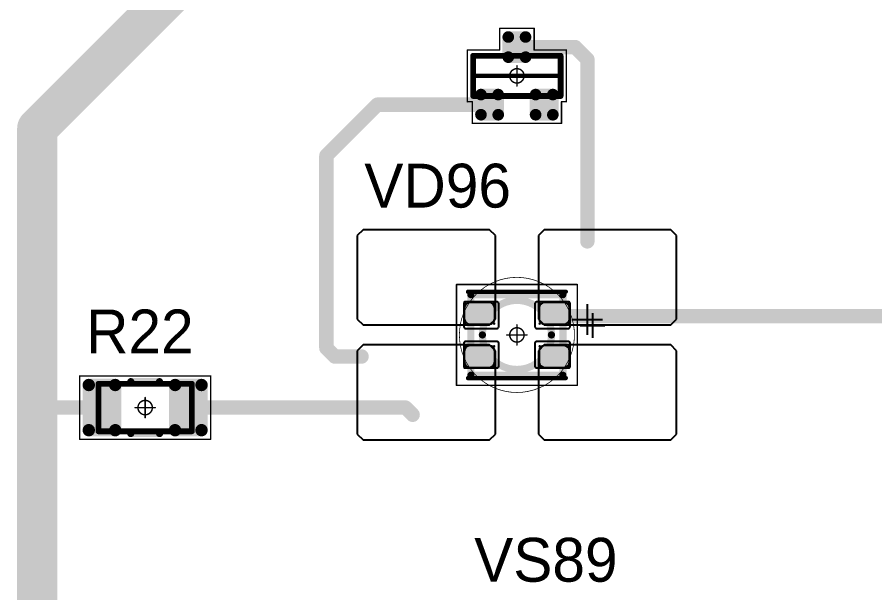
# Model space of a CAD drawing. Header units: millimetres. Extents: x 0 to 400, y 0 to 511.
# Drawn here: x 162.62 to 192.44, y 352.54 to 372.54 of the extents above; entities that cross this region are included whole.
import ezdxf

# ---------------------------------------------------------------- set-up
doc = ezdxf.new("R2010")
doc.units = ezdxf.units.MM
for name, color, linetype in [('Mechanical13', 56, 'Continuous'), ('Mechanical15', 56, 'Continuous'), ('Mechanical2', 216, 'Continuous'), ('TopLayer', 1, 'Continuous'), ('TopOverlay', 2, 'Continuous'), ('TopPaste', 8, 'Continuous'), ('TopSolder', 216, 'Continuous')]:
    doc.layers.add(name, color=color, linetype=linetype)

# ---------------------------------------------------------------- blocks, each defined once
blk = doc.blocks.new('SOT23_501')
at = {"layer": 'Mechanical13', "const_width": 0.2}
for points in [[(-0.7, 1.52), (0.7, 1.52)], [(-0.7, 1.52), (-0.7, -1.52)], [(0.7, 1.52), (0.7, -1.52)], [(-0.7, -1.52), (0.7, -1.52)]]:
    blk.add_lwpolyline(points, dxfattribs=at)
at = {"layer": 'Mechanical13', "const_width": 0.1}
for points in [[(-0.75, 1.52, 1), (-0.65, 1.52, 1)], [(-0.75, 1.52, 1), (-0.65, 1.52, 1)], [(0.65, 1.52, 1), (0.75, 1.52, 1)], [(0.65, 1.52, 1), (0.75, 1.52, 1)], [(-0.75, -1.52, 1), (-0.65, -1.52, 1)], [(-0.75, -1.52, 1), (-0.65, -1.52, 1)], [(0.65, -1.52, 1), (0.75, -1.52, 1)], [(0.65, -1.52, 1), (0.75, -1.52, 1)]]:
    blk.add_lwpolyline(points, format="xyb", close=True, dxfattribs=at)
at = {"layer": 'Mechanical15', "const_width": 0.05}
for points in [[(-1.65, 1.55), (-1.65, -1.55)], [(-1.65, 1.55), (-0.9, 1.55)], [(-0.9, 1.72), (-0.9, 1.55)], [(-0.9, 1.72), (0.9, 1.72)], [(0.9, 1.72), (0.9, 0.6)], [(0.9, 0.6), (1.65, 0.6)], [(1.65, 0.6), (1.65, -0.6)], [(0, 0.35), (0, -0.35)], [(-0.35, 0), (0.35, 0)], [(0.9, -0.6), (1.65, -0.6)], [(0.9, -0.6), (0.9, -1.72)], [(-1.65, -1.55), (-0.9, -1.55)], [(-0.9, -1.55), (-0.9, -1.72)], [(-0.9, -1.72), (0.9, -1.72)]]:
    blk.add_lwpolyline(points, dxfattribs=at)
at = {"layer": 'Mechanical15'}
for points, const_width in [([(-1.662, 1.55, 1), (-1.637, 1.55, 1)], 0.025), ([(-1.662, 1.55, 1), (-1.637, 1.55, 1)], 0.025), ([(-0.913, 1.72, 1), (-0.888, 1.72, 1)], 0.025), ([(-0.913, 1.72, 1), (-0.888, 1.72, 1)], 0.025), ([(-0.913, 1.55, 1), (-0.888, 1.55, 1)], 0.025), ([(-0.913, 1.55, 1), (-0.888, 1.55, 1)], 0.025), ([(0.888, 1.72, 1), (0.913, 1.72, 1)], 0.025), ([(0.888, 1.72, 1), (0.913, 1.72, 1)], 0.025), ([(0.888, 0.6, 1), (0.913, 0.6, 1)], 0.025), ([(0.888, 0.6, 1), (0.913, 0.6, 1)], 0.025), ([(1.637, 0.6, 1), (1.662, 0.6, 1)], 0.025), ([(1.637, 0.6, 1), (1.662, 0.6, 1)], 0.025), ([(-0.012, 0.35, 1), (0.012, 0.35, 1)], 0.025), ([(-0.362, 0, 1), (-0.337, 0, 1)], 0.025), ([(0.25, 0, 1), (-0.25, 0, 1)], 0.05), ([(-0.262, 0, 1), (-0.238, 0, 1)], 0.025), ([(0.238, 0, 1), (0.262, 0, 1)], 0.025), ([(0.337, 0, 1), (0.362, 0, 1)], 0.025), ([(-0.012, -0.35, 1), (0.012, -0.35, 1)], 0.025), ([(0.888, -0.6, 1), (0.913, -0.6, 1)], 0.025), ([(0.888, -0.6, 1), (0.913, -0.6, 1)], 0.025), ([(1.637, -0.6, 1), (1.662, -0.6, 1)], 0.025), ([(1.637, -0.6, 1), (1.662, -0.6, 1)], 0.025), ([(-1.662, -1.55, 1), (-1.637, -1.55, 1)], 0.025), ([(-1.662, -1.55, 1), (-1.637, -1.55, 1)], 0.025), ([(-0.913, -1.55, 1), (-0.888, -1.55, 1)], 0.025), ([(-0.913, -1.55, 1), (-0.888, -1.55, 1)], 0.025), ([(-0.913, -1.72, 1), (-0.888, -1.72, 1)], 0.025), ([(-0.913, -1.72, 1), (-0.888, -1.72, 1)], 0.025), ([(0.888, -1.72, 1), (0.913, -1.72, 1)], 0.025), ([(0.888, -1.72, 1), (0.913, -1.72, 1)], 0.025)]:
    blk.add_lwpolyline(points, format="xyb", close=True, dxfattribs=dict(at, const_width=const_width))
at = {"layer": 'TopLayer', "const_width": 0.1}
for points in [[(-1.4, 1.25, 1), (-1.3, 1.25, 1)], [(-0.7, 1.25, 1), (-0.6, 1.25, 1)], [(-1.4, 0.65, 1), (-1.3, 0.65, 1)], [(-0.7, 0.65, 1), (-0.6, 0.65, 1)], [(0.6, 0.3, 1), (0.7, 0.3, 1)], [(1.3, 0.3, 1), (1.4, 0.3, 1)], [(0.6, -0.3, 1), (0.7, -0.3, 1)], [(1.3, -0.3, 1), (1.4, -0.3, 1)], [(-1.4, -0.65, 1), (-1.3, -0.65, 1)], [(-0.7, -0.65, 1), (-0.6, -0.65, 1)], [(-1.4, -1.25, 1), (-1.3, -1.25, 1)], [(-0.7, -1.25, 1), (-0.6, -1.25, 1)]]:
    blk.add_lwpolyline(points, format="xyb", close=True, dxfattribs=at)
at = {"layer": 'TopLayer'}
for points in [[(-1.45, 1.25), (-1.45, 0.65), (-0.55, 1.25), (-0.55, 0.65)], [(-1.35, 1.35), (-1.35, 0.55), (-0.65, 1.35), (-0.65, 0.55)], [(0.55, 0.3), (0.55, -0.3), (1.45, 0.3), (1.45, -0.3)], [(0.65, 0.4), (0.65, -0.4), (1.35, 0.4), (1.35, -0.4)], [(-1.35, -0.55), (-1.35, -1.35), (-0.65, -0.55), (-0.65, -1.35)], [(-1.45, -0.65), (-1.45, -1.25), (-0.55, -0.65), (-0.55, -1.25)]]:
    blk.add_solid(points, dxfattribs=at)
at = {"layer": 'TopOverlay', "const_width": 0.15}
blk.add_lwpolyline([(0, 1.5), (0, -1.5)], dxfattribs=at)
at = {"layer": 'TopOverlay', "const_width": 0.075}
for points in [[(-0.038, 1.5, 1), (0.038, 1.5, 1)], [(-0.038, -1.5, 1), (0.038, -1.5, 1)]]:
    blk.add_lwpolyline(points, format="xyb", close=True, dxfattribs=at)
at = {"layer": 'TopPaste', "const_width": 0.075}
for points in [[(-1.387, 1.25, 1), (-1.313, 1.25, 1)], [(-0.687, 1.25, 1), (-0.613, 1.25, 1)], [(-1.387, 0.65, 1), (-1.313, 0.65, 1)], [(-0.687, 0.65, 1), (-0.613, 0.65, 1)], [(0.613, 0.3, 1), (0.687, 0.3, 1)], [(1.313, 0.3, 1), (1.387, 0.3, 1)], [(0.613, -0.3, 1), (0.687, -0.3, 1)], [(1.313, -0.3, 1), (1.387, -0.3, 1)], [(-1.387, -0.65, 1), (-1.313, -0.65, 1)], [(-0.687, -0.65, 1), (-0.613, -0.65, 1)], [(-1.387, -1.25, 1), (-1.313, -1.25, 1)], [(-0.687, -1.25, 1), (-0.613, -1.25, 1)]]:
    blk.add_lwpolyline(points, format="xyb", close=True, dxfattribs=at)
at = {"layer": 'TopPaste'}
for points in [[(-1.425, 1.25), (-1.425, 0.65), (-0.575, 1.25), (-0.575, 0.65)], [(-1.35, 1.325), (-1.35, 0.575), (-0.65, 1.325), (-0.65, 0.575)], [(0.575, 0.3), (0.575, -0.3), (1.425, 0.3), (1.425, -0.3)], [(0.65, 0.375), (0.65, -0.375), (1.35, 0.375), (1.35, -0.375)], [(-1.35, -0.575), (-1.35, -1.325), (-0.65, -0.575), (-0.65, -1.325)], [(-1.425, -0.65), (-1.425, -1.25), (-0.575, -0.65), (-0.575, -1.25)]]:
    blk.add_solid(points, dxfattribs=at)
at = {"layer": 'TopSolder', "const_width": 0.202}
for points in [[(-1.451, 1.25, 1), (-1.249, 1.25, 1)], [(-0.751, 1.25, 1), (-0.549, 1.25, 1)], [(-1.451, 0.65, 1), (-1.249, 0.65, 1)], [(-0.751, 0.65, 1), (-0.549, 0.65, 1)], [(0.549, 0.3, 1), (0.751, 0.3, 1)], [(1.249, 0.3, 1), (1.451, 0.3, 1)], [(0.549, -0.3, 1), (0.751, -0.3, 1)], [(1.249, -0.3, 1), (1.451, -0.3, 1)], [(-1.451, -0.65, 1), (-1.249, -0.65, 1)], [(-0.751, -0.65, 1), (-0.549, -0.65, 1)], [(-1.451, -1.25, 1), (-1.249, -1.25, 1)], [(-0.751, -1.25, 1), (-0.549, -1.25, 1)]]:
    blk.add_lwpolyline(points, format="xyb", close=True, dxfattribs=at)
at = {"layer": 'TopSolder'}
for points in [[(-1.552, 1.25), (-1.552, 0.65), (-0.448, 1.25), (-0.448, 0.65)], [(-1.35, 1.452), (-1.35, 0.448), (-0.65, 1.452), (-0.65, 0.448)], [(0.448, 0.3), (0.448, -0.3), (1.552, 0.3), (1.552, -0.3)], [(0.65, 0.502), (0.65, -0.502), (1.35, 0.502), (1.35, -0.502)], [(-1.35, -0.448), (-1.35, -1.452), (-0.65, -0.448), (-0.65, -1.452)], [(-1.552, -0.65), (-1.552, -1.25), (-0.448, -0.65), (-0.448, -1.25)]]:
    blk.add_solid(points, dxfattribs=at)
blk = doc.blocks.new('E65F_705')
at = {"layer": 'Mechanical13'}
for p, q in [((2.441, 1.071), (2.441, 0)), ((1.905, 0.536), (2.976, 0.536))]:
    blk.add_line(p, q, dxfattribs=at)
at = {"layer": 'Mechanical13', "const_width": 0.25}
for points in [[(-1.6, -1.4), (-1.6, 1.4)], [(-1.6, 1.4), (1.6, 1.4)], [(1.6, -1.4), (1.6, 1.4)], [(-1.6, -1.4), (1.6, -1.4)]]:
    blk.add_lwpolyline(points, dxfattribs=at)
at = {"layer": 'Mechanical13'}
for points, const_width in [([(-1.663, 1.4, 1), (-1.538, 1.4, 1)], 0.125), ([(-1.663, 1.4, 1), (-1.538, 1.4, 1)], 0.125), ([(1.537, 1.4, 1), (1.662, 1.4, 1)], 0.125), ([(1.537, 1.4, 1), (1.662, 1.4, 1)], 0.125), ([(1.2, 0, 1), (-1.2, 0, 1)], 0.25), ([(-1.263, 0, 1), (-1.138, 0, 1)], 0.125), ([(1.137, 0, 1), (1.262, 0, 1)], 0.125), ([(-1.663, -1.4, 1), (-1.538, -1.4, 1)], 0.125), ([(-1.663, -1.4, 1), (-1.538, -1.4, 1)], 0.125), ([(1.537, -1.4, 1), (1.662, -1.4, 1)], 0.125), ([(1.537, -1.4, 1), (1.662, -1.4, 1)], 0.125)]:
    blk.add_lwpolyline(points, format="xyb", close=True, dxfattribs=dict(at, const_width=const_width))
at = {"layer": 'Mechanical15', "const_width": 0.05}
for points in [[(-2.1, 1.75), (2.1, 1.75)], [(-2.1, -1.75), (-2.1, 1.75)], [(2.1, -1.75), (2.1, 1.75)], [(0, -0.35), (0, 0.35)], [(0, -0.35), (0, 0.35)], [(-0.35, 0), (0.35, 0)], [(-0.35, 0), (0.35, 0)], [(-2.1, -1.75), (2.1, -1.75)]]:
    blk.add_lwpolyline(points, dxfattribs=at)
at = {"layer": 'Mechanical15'}
for points, const_width in [([(-2.113, 1.75, 1), (-2.088, 1.75, 1)], 0.025), ([(-2.113, 1.75, 1), (-2.088, 1.75, 1)], 0.025), ([(2.087, 1.75, 1), (2.112, 1.75, 1)], 0.025), ([(2.087, 1.75, 1), (2.112, 1.75, 1)], 0.025), ([(-0.013, 0.35, 1), (0.012, 0.35, 1)], 0.025), ([(-0.013, 0.35, 1), (0.012, 0.35, 1)], 0.025), ([(-0.363, 0, 1), (-0.338, 0, 1)], 0.025), ([(-0.363, 0, 1), (-0.338, 0, 1)], 0.025), ([(0.25, 0, 1), (-0.25, 0, 1)], 0.05), ([(0.25, 0, 1), (-0.25, 0, 1)], 0.05), ([(-0.263, 0, 1), (-0.238, 0, 1)], 0.025), ([(-0.263, 0, 1), (-0.238, 0, 1)], 0.025), ([(0.237, 0, 1), (0.262, 0, 1)], 0.025), ([(0.237, 0, 1), (0.262, 0, 1)], 0.025), ([(0.337, 0, 1), (0.362, 0, 1)], 0.025), ([(0.337, 0, 1), (0.362, 0, 1)], 0.025), ([(-0.013, -0.35, 1), (0.012, -0.35, 1)], 0.025), ([(-0.013, -0.35, 1), (0.012, -0.35, 1)], 0.025), ([(-2.113, -1.75, 1), (-2.088, -1.75, 1)], 0.025), ([(-2.113, -1.75, 1), (-2.088, -1.75, 1)], 0.025), ([(2.087, -1.75, 1), (2.112, -1.75, 1)], 0.025), ([(2.087, -1.75, 1), (2.112, -1.75, 1)], 0.025)]:
    blk.add_lwpolyline(points, format="xyb", close=True, dxfattribs=dict(at, const_width=const_width))
at = {"layer": 'TopLayer'}
for p, q in [((-5.35, 3.65), (-5.55, 3.45)), ((-0.95, 3.65), (-5.35, 3.65)), ((-5.35, 3.65), (-5.35, 3.65)), ((-0.75, 3.45), (-0.95, 3.65)), ((0.95, 3.65), (0.75, 3.45)), ((5.35, 3.65), (0.95, 3.65)), ((0.95, 3.65), (0.95, 3.65)), ((5.55, 3.45), (5.35, 3.65)), ((-5.55, 3.45), (-5.55, 3.45)), ((-5.55, 3.45), (-5.55, 0.55)), ((-0.75, 0.55), (-0.75, 3.45)), ((0.75, 3.45), (0.75, 3.45)), ((0.75, 3.45), (0.75, 0.55)), ((5.55, 0.55), (5.55, 3.45)), ((-5.55, 0.55), (-5.35, 0.35)), ((-5.35, 0.35), (-0.95, 0.35)), ((-0.95, 0.35), (-0.75, 0.55)), ((0.75, 0.55), (0.95, 0.35)), ((0.95, 0.35), (5.35, 0.35)), ((5.35, 0.35), (5.55, 0.55)), ((-5.35, -0.35), (-5.55, -0.55)), ((-5.55, -0.55), (-5.55, -0.55)), ((-5.55, -0.55), (-5.55, -3.45)), ((-0.95, -0.35), (-5.35, -0.35)), ((-5.35, -0.35), (-5.35, -0.35)), ((-0.75, -0.55), (-0.95, -0.35)), ((-0.75, -3.45), (-0.75, -0.55)), ((0.95, -0.35), (0.75, -0.55)), ((0.75, -0.55), (0.75, -0.55)), ((0.75, -0.55), (0.75, -3.45)), ((5.35, -0.35), (0.95, -0.35)), ((0.95, -0.35), (0.95, -0.35)), ((5.55, -0.55), (5.35, -0.35)), ((5.55, -3.45), (5.55, -0.55)), ((-5.55, -3.45), (-5.35, -3.65)), ((-0.95, -3.65), (-0.75, -3.45)), ((0.75, -3.45), (0.95, -3.65)), ((5.35, -3.65), (5.55, -3.45)), ((-5.35, -3.65), (-0.95, -3.65)), ((0.95, -3.65), (5.35, -3.65))]:
    blk.add_line(p, q, dxfattribs=at)
at = {"layer": 'TopLayer', "const_width": 0.04}
for points in [[(-1.83, 1.11, 1), (-1.79, 1.11, 1)], [(-0.81, 1.11, 1), (-0.77, 1.11, 1)], [(0.77, 1.11, 1), (0.81, 1.11, 1)], [(1.79, 1.11, 1), (1.83, 1.11, 1)], [(-1.83, 0.39, 1), (-1.79, 0.39, 1)], [(-0.81, 0.39, 1), (-0.77, 0.39, 1)], [(0.77, 0.39, 1), (0.81, 0.39, 1)], [(1.79, 0.39, 1), (1.83, 0.39, 1)], [(-1.83, -0.39, 1), (-1.79, -0.39, 1)], [(-0.81, -0.39, 1), (-0.77, -0.39, 1)], [(0.77, -0.39, 1), (0.81, -0.39, 1)], [(1.79, -0.39, 1), (1.83, -0.39, 1)], [(-1.83, -1.11, 1), (-1.79, -1.11, 1)], [(-0.81, -1.11, 1), (-0.77, -1.11, 1)], [(0.77, -1.11, 1), (0.81, -1.11, 1)], [(1.79, -1.11, 1), (1.83, -1.11, 1)]]:
    blk.add_lwpolyline(points, format="xyb", close=True, dxfattribs=at)
at = {"layer": 'TopLayer'}
for points in [[(-1.85, 1.11), (-1.85, 0.39), (-0.75, 1.11), (-0.75, 0.39)], [(-1.81, 1.15), (-1.81, 0.35), (-0.79, 1.15), (-0.79, 0.35)], [(0.75, 1.11), (0.75, 0.39), (1.85, 1.11), (1.85, 0.39)], [(0.79, 1.15), (0.79, 0.35), (1.81, 1.15), (1.81, 0.35)], [(-1.85, -0.39), (-1.85, -1.11), (-0.75, -0.39), (-0.75, -1.11)], [(-1.81, -0.35), (-1.81, -1.15), (-0.79, -0.35), (-0.79, -1.15)], [(0.75, -0.39), (0.75, -1.11), (1.85, -0.39), (1.85, -1.11)], [(0.79, -0.35), (0.79, -1.15), (1.81, -0.35), (1.81, -1.15)]]:
    blk.add_solid(points, dxfattribs=at)
at = {"layer": 'TopOverlay'}
for p, q in [((2.628, 0.757), (2.628, -0.1)), ((2.2, 0.328), (3.057, 0.328))]:
    blk.add_line(p, q, dxfattribs=at)
at = {"layer": 'TopOverlay', "const_width": 0.15}
for points in [[(-1.7, 1.5), (1.7, 1.5)], [(-1.7, -1.5), (1.7, -1.5)]]:
    blk.add_lwpolyline(points, dxfattribs=at)
at = {"layer": 'TopOverlay', "const_width": 0.075}
for points in [[(-1.738, 1.5, 1), (-1.663, 1.5, 1)], [(1.662, 1.5, 1), (1.737, 1.5, 1)], [(-1.738, -1.5, 1), (-1.663, -1.5, 1)], [(1.662, -1.5, 1), (1.737, -1.5, 1)]]:
    blk.add_lwpolyline(points, format="xyb", close=True, dxfattribs=at)
at = {"layer": 'TopPaste'}
for p, q in [((-1.814, 1.011), (-1.829, 0.938)), ((-1.829, 0.938), (-1.829, 0.563)), ((-1.773, 1.073), (-1.814, 1.011)), ((-1.711, 1.114), (-1.773, 1.073)), ((-1.638, 1.129), (-1.711, 1.114)), ((-0.963, 1.129), (-1.638, 1.129)), ((-0.889, 1.114), (-0.963, 1.129)), ((-0.827, 1.073), (-0.889, 1.114)), ((-0.786, 1.011), (-0.827, 1.073)), ((-0.771, 0.938), (-0.786, 1.011)), ((-0.771, 0.563), (-0.771, 0.938)), ((0.786, 1.011), (0.771, 0.938)), ((0.771, 0.938), (0.771, 0.563)), ((0.827, 1.073), (0.786, 1.011)), ((0.889, 1.114), (0.827, 1.073)), ((0.962, 1.129), (0.889, 1.114)), ((1.637, 1.129), (0.962, 1.129)), ((1.711, 1.114), (1.637, 1.129)), ((1.773, 1.073), (1.711, 1.114)), ((1.814, 1.011), (1.773, 1.073)), ((1.829, 0.938), (1.814, 1.011)), ((1.829, 0.563), (1.829, 0.938)), ((-1.829, 0.563), (-1.814, 0.489)), ((-1.814, 0.489), (-1.773, 0.427)), ((-1.773, 0.427), (-1.711, 0.386)), ((-1.711, 0.386), (-1.638, 0.371)), ((-1.638, 0.371), (-0.963, 0.371)), ((-0.963, 0.371), (-0.889, 0.386)), ((-0.889, 0.386), (-0.827, 0.427)), ((-0.827, 0.427), (-0.786, 0.489)), ((-0.786, 0.489), (-0.771, 0.563)), ((0.771, 0.563), (0.786, 0.489)), ((0.786, 0.489), (0.827, 0.427)), ((0.827, 0.427), (0.889, 0.386)), ((0.889, 0.386), (0.962, 0.371)), ((0.962, 0.371), (1.637, 0.371)), ((1.637, 0.371), (1.711, 0.386)), ((1.711, 0.386), (1.773, 0.427)), ((1.773, 0.427), (1.814, 0.489)), ((1.814, 0.489), (1.829, 0.563)), ((-1.814, -0.489), (-1.829, -0.563)), ((-1.829, -0.563), (-1.829, -0.938)), ((-1.773, -0.427), (-1.814, -0.489)), ((-1.711, -0.386), (-1.773, -0.427)), ((-1.638, -0.371), (-1.711, -0.386)), ((-0.963, -0.371), (-1.638, -0.371)), ((-0.889, -0.386), (-0.963, -0.371)), ((-0.827, -0.427), (-0.889, -0.386)), ((-0.786, -0.489), (-0.827, -0.427)), ((-0.771, -0.563), (-0.786, -0.489)), ((-0.771, -0.938), (-0.771, -0.563)), ((0.786, -0.489), (0.771, -0.563)), ((0.771, -0.563), (0.771, -0.938)), ((0.827, -0.427), (0.786, -0.489)), ((0.889, -0.386), (0.827, -0.427)), ((0.962, -0.371), (0.889, -0.386)), ((1.637, -0.371), (0.962, -0.371)), ((1.711, -0.386), (1.637, -0.371)), ((1.773, -0.427), (1.711, -0.386)), ((1.814, -0.489), (1.773, -0.427)), ((1.829, -0.563), (1.814, -0.489)), ((1.829, -0.938), (1.829, -0.563)), ((-1.829, -0.938), (-1.814, -1.011)), ((-1.814, -1.011), (-1.773, -1.073)), ((-1.773, -1.073), (-1.711, -1.114)), ((-1.711, -1.114), (-1.638, -1.129)), ((-1.638, -1.129), (-0.963, -1.129)), ((-0.963, -1.129), (-0.889, -1.114)), ((-0.889, -1.114), (-0.827, -1.073)), ((-0.827, -1.073), (-0.786, -1.011)), ((-0.786, -1.011), (-0.771, -0.938)), ((0.771, -0.938), (0.786, -1.011)), ((0.786, -1.011), (0.827, -1.073)), ((0.827, -1.073), (0.889, -1.114)), ((0.889, -1.114), (0.962, -1.129)), ((0.962, -1.129), (1.637, -1.129)), ((1.637, -1.129), (1.711, -1.114)), ((1.711, -1.114), (1.773, -1.073)), ((1.773, -1.073), (1.814, -1.011)), ((1.814, -1.011), (1.829, -0.938))]:
    blk.add_line(p, q, dxfattribs=at)
at = {"layer": 'TopSolder'}
for p, q in [((-1.842, 1.129), (-1.85, 1.111)), ((-1.85, 1.111), (-1.85, 1.101)), ((-1.85, 1.101), (-1.85, 1.101)), ((-1.85, 1.101), (-1.85, 0.301)), ((-1.828, 1.143), (-1.842, 1.129)), ((-1.81, 1.151), (-1.828, 1.143)), ((-1.8, 1.151), (-1.81, 1.151)), ((-0.7, 1.151), (-1.8, 1.151)), ((-0.685, 1.151), (-0.7, 1.151)), ((-0.7, 1.151), (-0.7, 1.151)), ((-0.658, 1.139), (-0.685, 1.151)), ((-0.636, 1.118), (-0.658, 1.139)), ((-0.625, 1.09), (-0.636, 1.118)), ((-0.625, 1.076), (-0.625, 1.09)), ((-0.625, 0.301), (-0.625, 1.076)), ((0.636, 1.118), (0.625, 1.09)), ((0.625, 1.09), (0.625, 1.076)), ((0.625, 1.076), (0.625, 1.076)), ((0.625, 1.076), (0.625, 0.301)), ((0.657, 1.139), (0.636, 1.118)), ((0.685, 1.151), (0.657, 1.139)), ((0.7, 1.151), (0.685, 1.151)), ((1.8, 1.151), (0.7, 1.151)), ((1.81, 1.151), (1.8, 1.151)), ((1.8, 1.151), (1.8, 1.151)), ((1.828, 1.143), (1.81, 1.151)), ((1.842, 1.129), (1.828, 1.143)), ((1.85, 1.111), (1.842, 1.129)), ((1.85, 1.101), (1.85, 1.111)), ((1.85, 0.301), (1.85, 1.101)), ((-1.85, 0.301), (-1.85, 0.286)), ((-0.625, 0.286), (-0.625, 0.301)), ((-0.625, 0.301), (-0.625, 0.301)), ((0.625, 0.301), (0.625, 0.286)), ((1.85, 0.286), (1.85, 0.301)), ((1.85, 0.301), (1.85, 0.301)), ((-1.85, 0.286), (-1.839, 0.258)), ((-1.839, 0.258), (-1.818, 0.237)), ((-1.818, 0.237), (-1.79, 0.226)), ((-1.79, 0.226), (-1.775, 0.226)), ((-1.775, 0.226), (-1.775, 0.226)), ((-1.775, 0.226), (-0.7, 0.226)), ((-0.7, 0.226), (-0.685, 0.226)), ((-0.685, 0.226), (-0.658, 0.237)), ((-0.658, 0.237), (-0.636, 0.258)), ((-0.636, 0.258), (-0.625, 0.286)), ((0.625, 0.286), (0.636, 0.258)), ((0.636, 0.258), (0.657, 0.237)), ((0.657, 0.237), (0.685, 0.226)), ((0.685, 0.226), (0.7, 0.226)), ((0.7, 0.226), (0.7, 0.226)), ((0.7, 0.226), (1.775, 0.226)), ((1.775, 0.226), (1.79, 0.226)), ((1.79, 0.226), (1.817, 0.237)), ((1.817, 0.237), (1.839, 0.258)), ((1.839, 0.258), (1.85, 0.286)), ((-1.839, -0.257), (-1.85, -0.285)), ((-1.85, -0.285), (-1.85, -0.299)), ((-1.818, -0.236), (-1.839, -0.257)), ((-1.79, -0.224), (-1.818, -0.236)), ((-1.775, -0.224), (-1.79, -0.224)), ((-0.7, -0.224), (-1.775, -0.224)), ((-0.685, -0.224), (-0.7, -0.224)), ((-0.7, -0.224), (-0.7, -0.224)), ((-0.658, -0.236), (-0.685, -0.224)), ((-0.636, -0.257), (-0.658, -0.236)), ((-0.625, -0.285), (-0.636, -0.257)), ((-0.625, -0.299), (-0.625, -0.285)), ((0.636, -0.257), (0.625, -0.285)), ((0.625, -0.285), (0.625, -0.299)), ((0.657, -0.236), (0.636, -0.257)), ((0.685, -0.224), (0.657, -0.236)), ((0.7, -0.224), (0.685, -0.224)), ((1.775, -0.224), (0.7, -0.224)), ((1.79, -0.224), (1.775, -0.224)), ((1.775, -0.224), (1.775, -0.224)), ((1.817, -0.236), (1.79, -0.224)), ((1.839, -0.257), (1.817, -0.236)), ((1.85, -0.285), (1.839, -0.257)), ((1.85, -0.299), (1.85, -0.285)), ((-1.85, -0.299), (-1.85, -0.299)), ((-1.85, -0.299), (-1.85, -1.099)), ((-0.625, -1.074), (-0.625, -0.299)), ((0.625, -0.299), (0.625, -0.299)), ((0.625, -0.299), (0.625, -1.074)), ((1.85, -1.099), (1.85, -0.299)), ((-1.85, -1.099), (-1.85, -1.109)), ((-1.85, -1.109), (-1.842, -1.128)), ((-1.842, -1.128), (-1.828, -1.142)), ((-1.828, -1.142), (-1.81, -1.149)), ((-1.81, -1.149), (-1.8, -1.149)), ((-1.8, -1.149), (-0.7, -1.149)), ((-1.8, -1.149), (-1.8, -1.149)), ((-0.7, -1.149), (-0.685, -1.149)), ((-0.685, -1.149), (-0.658, -1.138)), ((-0.658, -1.138), (-0.636, -1.117)), ((-0.636, -1.117), (-0.625, -1.089)), ((-0.625, -1.089), (-0.625, -1.074)), ((-0.625, -1.074), (-0.625, -1.074)), ((0.625, -1.074), (0.625, -1.089)), ((0.625, -1.089), (0.636, -1.117)), ((0.636, -1.117), (0.657, -1.138)), ((0.657, -1.138), (0.685, -1.149)), ((0.685, -1.149), (0.7, -1.149)), ((0.7, -1.149), (1.8, -1.149)), ((0.7, -1.149), (0.7, -1.149)), ((1.8, -1.149), (1.81, -1.149)), ((1.81, -1.149), (1.828, -1.142)), ((1.828, -1.142), (1.842, -1.128)), ((1.842, -1.128), (1.85, -1.109)), ((1.85, -1.109), (1.85, -1.099)), ((1.85, -1.099), (1.85, -1.099))]:
    blk.add_line(p, q, dxfattribs=at)
blk = doc.blocks.new('RC1206S_824')
at = {"layer": 'Mechanical13', "const_width": 0.2}
for points in [[(-1.625, 0.825), (-1.625, -0.825)], [(1.625, 0.825), (-1.625, 0.825)], [(1.625, 0.825), (1.625, -0.825)], [(1.625, -0.825), (-1.625, -0.825)]]:
    blk.add_lwpolyline(points, dxfattribs=at)
at = {"layer": 'Mechanical13', "const_width": 0.1}
for points in [[(-1.675, 0.825, 1), (-1.575, 0.825, 1)], [(-1.675, 0.825, 1), (-1.575, 0.825, 1)], [(1.575, 0.825, 1), (1.675, 0.825, 1)], [(1.575, 0.825, 1), (1.675, 0.825, 1)], [(-1.675, -0.825, 1), (-1.575, -0.825, 1)], [(-1.675, -0.825, 1), (-1.575, -0.825, 1)], [(1.575, -0.825, 1), (1.675, -0.825, 1)], [(1.575, -0.825, 1), (1.675, -0.825, 1)]]:
    blk.add_lwpolyline(points, format="xyb", close=True, dxfattribs=at)
at = {"layer": 'Mechanical15', "const_width": 0.05}
for points in [[(-2.275, 1.1), (-2.275, -1.1)], [(2.275, 1.1), (-2.275, 1.1)], [(2.275, 1.1), (2.275, -1.1)], [(0, 0.35), (0, -0.35)], [(0.35, 0), (-0.35, 0)], [(2.275, -1.1), (-2.275, -1.1)]]:
    blk.add_lwpolyline(points, dxfattribs=at)
at = {"layer": 'Mechanical15'}
for points, const_width in [([(-2.288, 1.1, 1), (-2.263, 1.1, 1)], 0.025), ([(-2.288, 1.1, 1), (-2.263, 1.1, 1)], 0.025), ([(2.262, 1.1, 1), (2.287, 1.1, 1)], 0.025), ([(2.262, 1.1, 1), (2.287, 1.1, 1)], 0.025), ([(-0.013, 0.35, 1), (0.012, 0.35, 1)], 0.025), ([(-0.363, 0, 1), (-0.338, 0, 1)], 0.025), ([(0.25, 0, 1), (-0.25, 0, 1)], 0.05), ([(-0.262, 0, 1), (-0.238, 0, 1)], 0.025), ([(0.238, 0, 1), (0.262, 0, 1)], 0.025), ([(0.337, 0, 1), (0.362, 0, 1)], 0.025), ([(-0.013, -0.35, 1), (0.012, -0.35, 1)], 0.025), ([(-2.288, -1.1, 1), (-2.263, -1.1, 1)], 0.025), ([(-2.288, -1.1, 1), (-2.263, -1.1, 1)], 0.025), ([(2.262, -1.1, 1), (2.287, -1.1, 1)], 0.025), ([(2.262, -1.1, 1), (2.287, -1.1, 1)], 0.025)]:
    blk.add_lwpolyline(points, format="xyb", close=True, dxfattribs=dict(at, const_width=const_width))
at = {"layer": 'TopLayer', "const_width": 0.115}
for points in [[(-2.018, 0.785, 1), (-1.903, 0.785, 1)], [(-1.098, 0.785, 1), (-0.983, 0.785, 1)], [(0.982, 0.785, 1), (1.097, 0.785, 1)], [(1.902, 0.785, 1), (2.017, 0.785, 1)], [(-2.018, -0.785, 1), (-1.903, -0.785, 1)], [(-1.098, -0.785, 1), (-0.983, -0.785, 1)], [(0.982, -0.785, 1), (1.097, -0.785, 1)], [(1.902, -0.785, 1), (2.017, -0.785, 1)]]:
    blk.add_lwpolyline(points, format="xyb", close=True, dxfattribs=at)
at = {"layer": 'TopLayer'}
for points in [[(-1.96, -0.9), (-1.04, -0.9), (-1.96, 0.9), (-1.04, 0.9)], [(1.04, -0.9), (1.96, -0.9), (1.04, 0.9), (1.96, 0.9)], [(-2.075, -0.785), (-0.925, -0.785), (-2.075, 0.785), (-0.925, 0.785)], [(0.925, -0.785), (2.075, -0.785), (0.925, 0.785), (2.075, 0.785)]]:
    blk.add_solid(points, dxfattribs=at)
at = {"layer": 'TopOverlay', "const_width": 0.25}
for points in [[(0.5, 0.9), (-0.5, 0.9)], [(0.5, -0.9), (-0.5, -0.9)]]:
    blk.add_lwpolyline(points, dxfattribs=at)
at = {"layer": 'TopOverlay', "const_width": 0.125}
for points in [[(-0.563, 0.9, 1), (-0.438, 0.9, 1)], [(0.437, 0.9, 1), (0.562, 0.9, 1)], [(-0.563, -0.9, 1), (-0.438, -0.9, 1)], [(0.437, -0.9, 1), (0.562, -0.9, 1)]]:
    blk.add_lwpolyline(points, format="xyb", close=True, dxfattribs=at)
at = {"layer": 'TopPaste', "const_width": 0.09}
for points in [[(-2.005, 0.785, 1), (-1.915, 0.785, 1)], [(-1.085, 0.785, 1), (-0.995, 0.785, 1)], [(0.995, 0.785, 1), (1.085, 0.785, 1)], [(1.915, 0.785, 1), (2.005, 0.785, 1)], [(-2.005, -0.785, 1), (-1.915, -0.785, 1)], [(-1.085, -0.785, 1), (-0.995, -0.785, 1)], [(0.995, -0.785, 1), (1.085, -0.785, 1)], [(1.915, -0.785, 1), (2.005, -0.785, 1)]]:
    blk.add_lwpolyline(points, format="xyb", close=True, dxfattribs=at)
at = {"layer": 'TopPaste'}
for points in [[(-2.05, -0.785), (-0.95, -0.785), (-2.05, 0.785), (-0.95, 0.785)], [(-1.96, -0.875), (-1.04, -0.875), (-1.96, 0.875), (-1.04, 0.875)], [(0.95, -0.785), (2.05, -0.785), (0.95, 0.785), (2.05, 0.785)], [(1.04, -0.875), (1.96, -0.875), (1.04, 0.875), (1.96, 0.875)]]:
    blk.add_solid(points, dxfattribs=at)
at = {"layer": 'TopSolder', "const_width": 0.215}
for points in [[(-2.068, 0.785, 1), (-1.853, 0.785, 1)], [(-1.148, 0.785, 1), (-0.933, 0.785, 1)], [(0.932, 0.785, 1), (1.147, 0.785, 1)], [(1.852, 0.785, 1), (2.067, 0.785, 1)], [(-2.068, -0.785, 1), (-1.853, -0.785, 1)], [(-1.148, -0.785, 1), (-0.933, -0.785, 1)], [(0.932, -0.785, 1), (1.147, -0.785, 1)], [(1.852, -0.785, 1), (2.067, -0.785, 1)]]:
    blk.add_lwpolyline(points, format="xyb", close=True, dxfattribs=at)
at = {"layer": 'TopSolder'}
for points in [[(-1.96, -1), (-1.04, -1), (-1.96, 1), (-1.04, 1)], [(1.04, -1), (1.96, -1), (1.04, 1), (1.96, 1)], [(-2.175, -0.785), (-0.825, -0.785), (-2.175, 0.785), (-0.825, 0.785)], [(0.825, -0.785), (2.175, -0.785), (0.825, 0.785), (2.175, 0.785)]]:
    blk.add_solid(points, dxfattribs=at)

msp = doc.modelspace()

# ---------------------------------------------------------------- linework, layer by layer
at = {"layer": 'Mechanical2'}
for points, const_width in [([(182, 361.5, 1), (178, 361.5, 1)], 0.0254), ([(180, 363.5, 1), (180, 363.5, 1)], 0.0005), ([(177.994, 361.5, 1), (178.006, 361.5, 1)], 0.0127), ([(178, 361.5, 1), (178, 361.5, 1)], 0.0005), ([(181.994, 361.5, 1), (182.006, 361.5, 1)], 0.0127), ([(182, 361.5, 1), (182, 361.5, 1)], 0.0005), ([(180, 359.5, 1), (180, 359.5, 1)], 0.0005)]:
    msp.add_lwpolyline(points, format="xyb", close=True, dxfattribs=dict(at, const_width=const_width))
at = {"layer": 'Mechanical2', "const_width": 0.001}
for points in [[(180, 359.5), (180, 363.5)], [(178, 361.5), (182, 361.5)]]:
    msp.add_lwpolyline(points, dxfattribs=at)
at = {"layer": 'TopLayer'}
for points, const_width in [([(163.325, 368.675), (173.38, 378.73)], 1.4), ([(180, 371.5), (182.025, 371.5)], 0.5), ([(182.025, 371.5), (182.45, 371.075)], 0.5), ([(182.45, 364.75), (182.45, 371.075)], 0.5), ([(173.375, 367.725), (175.15, 369.5)], 0.5), ([(175.15, 369.5), (179.05, 369.5)], 0.5), ([(163.325, 358.725), (163.325, 368.675)], 1.4), ([(173.375, 361.043), (173.375, 367.725)], 0.5), ([(181.4, 362.15), (193.375, 362.15)], 0.5), ([(173.375, 361.043), (173.668, 360.75)], 0.5), ([(173.668, 360.75), (174.6, 360.75)], 0.5), ([(163.325, 298.925), (163.325, 358.725)], 1.4), ([(163.325, 358.725), (163.575, 358.975)], 0.5), ([(163.575, 358.975), (165.575, 358.975)], 0.5), ([(168.575, 358.975), (176.125, 358.975)], 0.5), ([(176.125, 358.975), (176.375, 358.725)], 0.5)]:
    msp.add_lwpolyline(points, dxfattribs=dict(at, const_width=const_width))
for points, const_width in [([(179.875, 371.5, 1), (180.125, 371.5, 1)], 0.25), ([(181.9, 371.5, 1), (182.15, 371.5, 1)], 0.25), ([(181.9, 371.5, 1), (182.15, 371.5, 1)], 0.25), ([(182.325, 371.075, 1), (182.575, 371.075, 1)], 0.25), ([(182.325, 371.075, 1), (182.575, 371.075, 1)], 0.25), ([(175.025, 369.5, 1), (175.275, 369.5, 1)], 0.25), ([(175.025, 369.5, 1), (175.275, 369.5, 1)], 0.25), ([(178.925, 369.5, 1), (179.175, 369.5, 1)], 0.25), ([(162.975, 368.675, 1), (163.675, 368.675, 1)], 0.7), ([(162.975, 368.675, 1), (163.675, 368.675, 1)], 0.7), ([(173.25, 367.725, 1), (173.5, 367.725, 1)], 0.25), ([(173.25, 367.725, 1), (173.5, 367.725, 1)], 0.25), ([(182.325, 364.75, 1), (182.575, 364.75, 1)], 0.25), ([(181.275, 362.15, 1), (181.525, 362.15, 1)], 0.25), ([(173.25, 361.043, 1), (173.5, 361.043, 1)], 0.25), ([(173.25, 361.043, 1), (173.5, 361.043, 1)], 0.25), ([(173.543, 360.75, 1), (173.793, 360.75, 1)], 0.25), ([(173.543, 360.75, 1), (173.793, 360.75, 1)], 0.25), ([(174.475, 360.75, 1), (174.725, 360.75, 1)], 0.25), ([(162.975, 358.725, 1), (163.675, 358.725, 1)], 0.7), ([(162.975, 358.725, 1), (163.675, 358.725, 1)], 0.7), ([(163.45, 358.975, 1), (163.7, 358.975, 1)], 0.25), ([(163.45, 358.975, 1), (163.7, 358.975, 1)], 0.25), ([(165.45, 358.975, 1), (165.7, 358.975, 1)], 0.25), ([(168.45, 358.975, 1), (168.7, 358.975, 1)], 0.25), ([(176, 358.975, 1), (176.25, 358.975, 1)], 0.25), ([(176, 358.975, 1), (176.25, 358.975, 1)], 0.25), ([(163.2, 358.725, 1), (163.45, 358.725, 1)], 0.25), ([(176.25, 358.725, 1), (176.5, 358.725, 1)], 0.25)]:
    msp.add_lwpolyline(points, format="xyb", close=True, dxfattribs=dict(at, const_width=const_width))

# ---------------------------------------------------------------- block references
for name, p, rotation in [('SOT23_501', (180, 370.5), 90), ('E65F_705', (180, 361.5), 360), ('RC1206S_824', (167.075, 358.975), 180)]:
    msp.add_blockref(name, p, dxfattribs=dict(rotation=rotation))

# ---------------------------------------------------------------- texts
at = {"layer": 'TopOverlay'}
for s, p in [('VD96', (174.695, 365.924)), ('R22', (165.024, 360.858)), ('VS89', (178.514, 352.926))]:
    msp.add_text(s, height=1.524, dxfattribs=at).set_placement(p)

doc.saveas('drawing.dxf')
